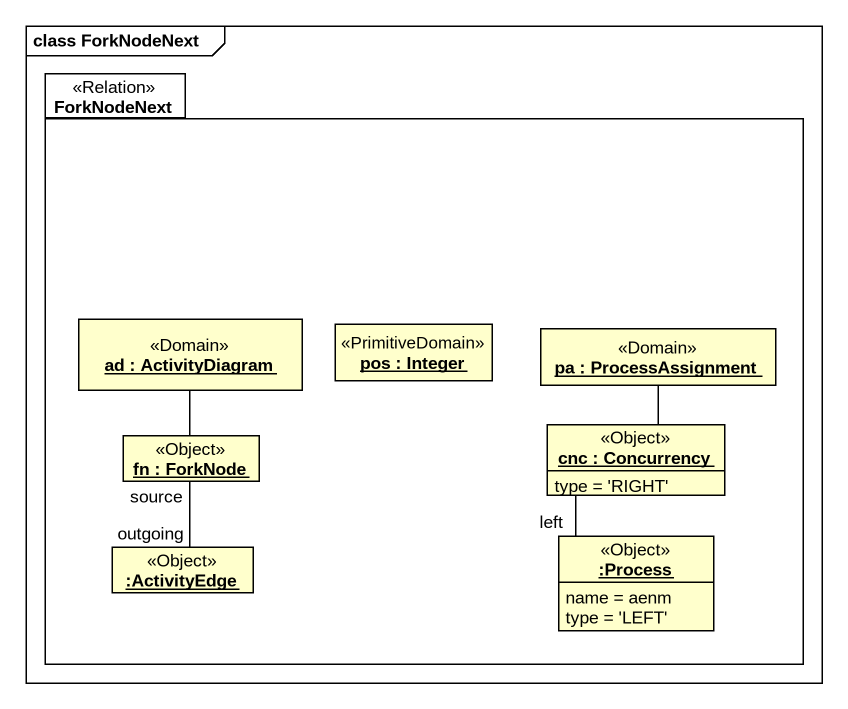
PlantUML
@startuml
mainframe class ForkNodeNext
hide circle
hide empty members
package ForkNodeNext <<Relation>> {
  object "ad : ActivityDiagram" as ad <<Domain>>
  object "pos : Integer" as pos <<PrimitiveDomain>>
  object "pa : ProcessAssignment" as pa <<Domain>>
  object "fn : ForkNode" as fn <<Object>>
  object "cnc : Concurrency" as cnc <<Object>> {
    type = 'RIGHT'
  }
  object ":ActivityEdge" as ActivityEdge <<Object>>
  object ":Process" as Process_ <<Object>> {
    name = aenm
    type = 'LEFT'
  }
}
ad -- fn
pa -- cnc
fn -- ActivityEdge : source\noutgoing
cnc -- Process_ : left
@enduml
